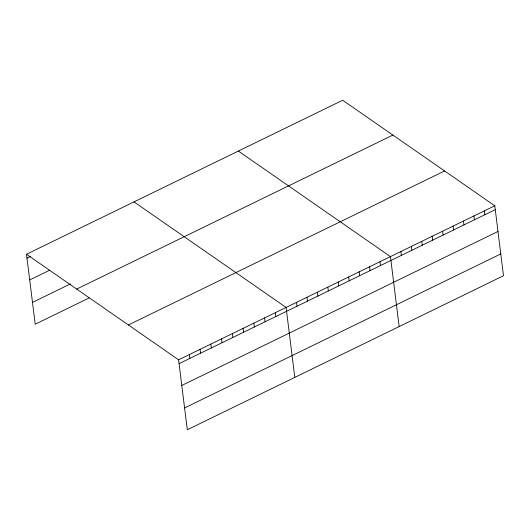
<?xml version="1.0" encoding="UTF-8"?>
<svg xmlns="http://www.w3.org/2000/svg" width="530" height="530" viewBox="0 0 530 530"><rect width="100%" height="100%" fill="white"/><g stroke="black" fill="none" stroke-linecap="round" stroke-linejoin="round"><path stroke-width="0.79" d="M26.5 254.254L342.698 100.243L494.788 205.792L503.5 275.746L187.302 429.757L178.59 359.804L26.5 254.254L35.212 324.208L88.967 298.026M26.984 258.117L30.568 256.374M29.7 279.926L49.767 270.154M32.496 302.398L70.483 283.894M76.691 289.082L392.889 135.07M128.399 324.969L444.597 170.958M178.59 359.804L494.788 205.792M179.067 363.666L495.265 209.655M181.783 385.476L497.981 231.464M184.586 407.948L500.784 253.936M238.354 151.063L390.438 256.613L399.156 326.573M134.011 201.89L286.094 307.44L294.806 377.393M484.354 210.874L484.831 214.736M473.919 215.955L474.396 219.824M463.485 221.036L463.962 224.906M453.051 226.118L453.528 229.987M442.616 231.206L443.093 235.068M432.182 236.287L432.659 240.15M421.748 241.369L422.225 245.231M411.313 246.45L411.79 250.319M400.879 251.531L401.356 255.4M380.003 261.701L380.487 265.563M369.569 266.782L370.053 270.644M359.135 271.863L359.618 275.726M348.7 276.945L349.184 280.807M338.266 282.026L338.75 285.895M327.831 287.108L328.315 290.977M317.397 292.189L317.881 296.058M306.963 297.277L307.446 301.139M296.528 302.358L297.012 306.221M275.342 312.673L275.825 316.543M264.596 317.914L265.073 321.776M253.844 323.148L254.327 327.017M243.091 328.388L243.575 332.25M232.339 333.622L232.822 337.484M221.593 338.856L222.07 342.725M210.841 344.096L211.324 347.958M200.088 349.33L200.572 353.199M189.336 354.57L189.819 358.432"/></g></svg>
